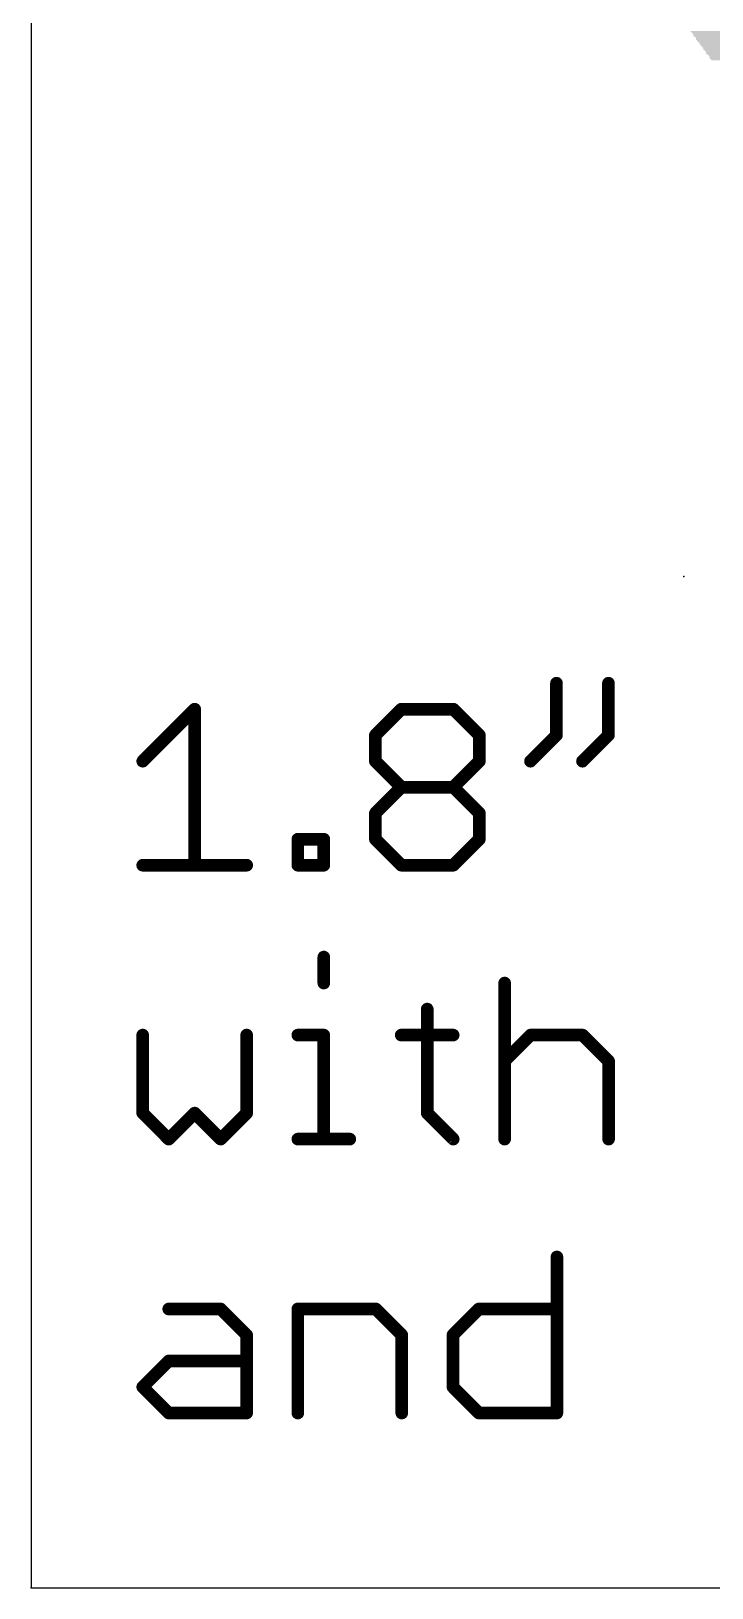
# Model space of a CAD drawing. Extents: x -6.2 to 68.6, y -7.7 to 53.3.
# Drawn here: x 0 to 4.11, y 0 to 9.38 of the extents above; entities that cross this region are included whole.
import ezdxf

# ---------------------------------------------------------------- set-up
doc = ezdxf.new("R2010")
doc.units = 0
for name, color, linetype in [('20', 53, 'CONTINUOUS'), ('21', 253, 'CONTINUOUS'), ('23', 53, 'CONTINUOUS')]:
    doc.layers.add(name, color=color, linetype=linetype)

# ---------------------------------------------------------------- blocks, each defined once
blk = doc.blocks.new('RECT')
blk.add_solid([(-0.5, -0.5), (0.5, -0.5), (-0.5, 0.5), (0.5, 0.5)])

msp = doc.modelspace()

# ---------------------------------------------------------------- linework, layer by layer
at = {"layer": '20'}
for p, q in [((0, 53.34), (0, 0)), ((0, 0), (66.04, 0))]:
    msp.add_line(p, q, dxfattribs=at)
at = {"layer": '21', "const_width": 0.0381}
for points in [[(3.1877, 5.4535, 1), (3.1496, 5.4535)], [(3.5012, 5.4535, 1), (3.4631, 5.4535)], [(1.0057, 5.2967, 1), (0.9676, 5.2967)], [(1.0001, 5.2832, 1), (0.9732, 5.3102)], [(2.2331, 5.3158, 1), (2.2331, 5.2777)], [(2.2466, 5.2832, 1), (2.2197, 5.3102)], [(2.5601, 5.3102, 1), (2.5332, 5.2832)], [(2.5467, 5.2777, 1), (2.5467, 5.3158)], [(2.0954, 5.1399, 1), (2.0573, 5.1399)], [(2.0629, 5.1534, 1), (2.0898, 5.1265)], [(2.7225, 5.1399, 1), (2.6844, 5.1399)], [(2.69, 5.1265, 1), (2.7169, 5.1534)], [(3.1821, 5.1265, 1), (3.1552, 5.1534)], [(3.4957, 5.1265, 1), (3.4687, 5.1534)], [(3.1496, 5.1399, 1), (3.1877, 5.1399)], [(3.4631, 5.1399, 1), (3.5012, 5.1399)], [(0.6596, 4.9966, 1), (0.6866, 4.9697)], [(2.0898, 4.9966, 1), (2.0629, 4.9697)], [(2.0573, 4.9832, 1), (2.0954, 4.9832)], [(2.6844, 4.9832, 1), (2.7225, 4.9832)], [(2.7169, 4.9697, 1), (2.69, 4.9966)], [(2.9984, 4.9966, 1), (3.0254, 4.9697)], [(3.312, 4.9966, 1), (3.3389, 4.9697)], [(2.2331, 4.8455, 1), (2.2331, 4.8074)], [(2.2197, 4.8129, 1), (2.2466, 4.8399)], [(2.2466, 4.8129, 1), (2.2197, 4.8399)], [(2.5601, 4.8399, 1), (2.5332, 4.8129)], [(2.5332, 4.8399, 1), (2.5601, 4.8129)], [(2.5467, 4.8074, 1), (2.5467, 4.8455)], [(2.0954, 4.6696, 1), (2.0573, 4.6696)], [(2.0629, 4.6831, 1), (2.0898, 4.6562)], [(2.7225, 4.6696, 1), (2.6844, 4.6696)], [(2.69, 4.6562, 1), (2.7169, 4.6831)], [(1.6277, 4.5129, 1), (1.5896, 4.5129)], [(1.6086, 4.5319, 1), (1.6086, 4.4938)], [(1.7844, 4.5129, 1), (1.7463, 4.5129)], [(1.7654, 4.4938, 1), (1.7654, 4.5319)], [(2.0898, 4.5263, 1), (2.0629, 4.4994)], [(2.0573, 4.5129, 1), (2.0954, 4.5129)], [(2.6844, 4.5129, 1), (2.7225, 4.5129)], [(2.7169, 4.4994, 1), (2.69, 4.5263)], [(0.6731, 4.3752, 1), (0.6731, 4.3371)], [(0.9676, 4.3561, 1), (1.0057, 4.3561)], [(1.3002, 4.3371, 1), (1.3002, 4.3752)], [(1.6086, 4.3752, 1), (1.6086, 4.3371)], [(1.5896, 4.3561, 1), (1.6277, 4.3561)], [(1.7463, 4.3561, 1), (1.7844, 4.3561)], [(1.7654, 4.3371, 1), (1.7654, 4.3752)], [(2.2331, 4.3752, 1), (2.2331, 4.3371)], [(2.2197, 4.3426, 1), (2.2466, 4.3696)], [(2.5332, 4.3696, 1), (2.5601, 4.3426)], [(2.5467, 4.3371, 1), (2.5467, 4.3752)], [(1.7844, 3.8025, 1), (1.7463, 3.8025)], [(1.7463, 3.6457, 1), (1.7844, 3.6457)], [(2.875, 3.6457, 1), (2.8369, 3.6457)], [(2.4081, 3.4889, 1), (2.37, 3.4889)], [(0.6922, 3.3322, 1), (0.6541, 3.3322)], [(1.3192, 3.3322, 1), (1.2811, 3.3322)], [(1.6086, 3.3512, 1), (1.6086, 3.3131)], [(1.7844, 3.3322, 1), (1.7463, 3.3322)], [(1.7654, 3.3131, 1), (1.7654, 3.3512)], [(2.2323, 3.3512, 1), (2.2323, 3.3131)], [(2.5458, 3.3131, 1), (2.5458, 3.3512)], [(3.0127, 3.3512, 1), (3.0127, 3.3131)], [(3.0262, 3.3187, 1), (2.9993, 3.3456)], [(3.3397, 3.3456, 1), (3.3128, 3.3187)], [(3.3263, 3.3131, 1), (3.3263, 3.3512)], [(2.8425, 3.1889, 1), (2.8694, 3.1619)], [(3.5021, 3.1754, 1), (3.464, 3.1754)], [(3.4696, 3.1619, 1), (3.4965, 3.1889)], [(0.6866, 2.8753, 1), (0.6596, 2.8484)], [(0.6541, 2.8619, 1), (0.6922, 2.8619)], [(1.0001, 2.8753, 1), (0.9732, 2.8484)], [(1.0001, 2.8484, 1), (0.9732, 2.8753)], [(1.2811, 2.8619, 1), (1.3192, 2.8619)], [(1.3136, 2.8484, 1), (1.2867, 2.8753)], [(2.4025, 2.8753, 1), (2.3756, 2.8484)], [(2.37, 2.8619, 1), (2.4081, 2.8619)], [(0.8164, 2.7186, 1), (0.8433, 2.6916)], [(0.8164, 2.6916, 1), (0.8433, 2.7186)], [(1.1299, 2.7186, 1), (1.1569, 2.6916)], [(1.1299, 2.6916, 1), (1.1569, 2.7186)], [(1.6086, 2.7242, 1), (1.6086, 2.6861)], [(1.7463, 2.7051, 1), (1.7844, 2.7051)], [(1.9222, 2.6861, 1), (1.9222, 2.7242)], [(2.5324, 2.6916, 1), (2.5593, 2.7186)], [(2.8369, 2.7051, 1), (2.875, 2.7051)], [(3.464, 2.7051, 1), (3.5021, 2.7051)], [(3.1903, 1.9947, 1), (3.1522, 1.9947)], [(0.8299, 1.7002, 1), (0.8299, 1.6621)], [(1.1569, 1.6946, 1), (1.1299, 1.6677)], [(1.1434, 1.6621, 1), (1.1434, 1.7002)], [(1.6277, 1.6812, 1), (1.5896, 1.6812)], [(1.6086, 1.7002, 1), (1.6086, 1.6621)], [(2.0924, 1.6946, 1), (2.0654, 1.6677)], [(2.0789, 1.6621, 1), (2.0789, 1.7002)], [(2.7009, 1.7002, 1), (2.7009, 1.6621)], [(2.7144, 1.6677, 1), (2.6874, 1.6946)], [(3.1712, 1.6621, 1), (3.1712, 1.7002)], [(1.3192, 1.5244, 1), (1.2811, 1.5244)], [(1.2867, 1.5109, 1), (1.3136, 1.5379)], [(2.2547, 1.5244, 1), (2.2166, 1.5244)], [(2.2222, 1.5109, 1), (2.2492, 1.5379)], [(2.5307, 1.5379, 1), (2.5576, 1.5109)], [(2.5632, 1.5244, 1), (2.5251, 1.5244)], [(0.8299, 1.3867, 1), (0.8299, 1.3486)], [(0.8433, 1.3542, 1), (0.8164, 1.3811)], [(1.3002, 1.3486, 1), (1.3002, 1.3867)], [(0.6866, 1.2243, 1), (0.6596, 1.1974)], [(0.6596, 1.2243, 1), (0.6866, 1.1974)], [(2.5576, 1.2243, 1), (2.5307, 1.1974)], [(2.5251, 1.2109, 1), (2.5632, 1.2109)], [(0.8299, 1.0732, 1), (0.8299, 1.0351)], [(0.8164, 1.0406, 1), (0.8433, 1.0676)], [(1.2811, 1.0541, 1), (1.3192, 1.0541)], [(1.3002, 1.0351, 1), (1.3002, 1.0732)], [(1.5896, 1.0541, 1), (1.6277, 1.0541)], [(2.2166, 1.0541, 1), (2.2547, 1.0541)], [(2.7009, 1.0732, 1), (2.7009, 1.0351)], [(2.6874, 1.0406, 1), (2.7144, 1.0676)], [(3.1522, 1.0541, 1), (3.1903, 1.0541)], [(3.1712, 1.0351, 1), (3.1712, 1.0732)]]:
    msp.add_lwpolyline(points, format="xyb", dxfattribs=at)
at = {"layer": '21', "const_width": 0.0762}
for points in [[(3.1687, 5.4535), (3.1687, 5.1399)], [(3.4822, 5.4535), (3.4822, 5.1399)], [(0.6731, 4.9832), (0.9866, 5.2967)], [(0.9866, 5.2967), (0.9866, 4.3561)], [(2.0764, 5.1399), (2.2331, 5.2967)], [(2.2331, 5.2967), (2.5467, 5.2967)], [(2.5467, 5.2967), (2.7034, 5.1399)], [(2.0764, 4.9832), (2.0764, 5.1399)], [(2.7034, 5.1399), (2.7034, 4.9832)], [(3.1687, 5.1399), (3.0119, 4.9832)], [(3.4822, 5.1399), (3.3254, 4.9832)], [(2.2331, 4.8264), (2.0764, 4.9832)], [(2.7034, 4.9832), (2.5467, 4.8264)], [(2.0764, 4.6696), (2.2331, 4.8264)], [(2.2331, 4.8264), (2.5467, 4.8264)], [(2.5467, 4.8264), (2.7034, 4.6696)], [(2.0764, 4.5129), (2.0764, 4.6696)], [(2.7034, 4.6696), (2.7034, 4.5129)], [(1.6086, 4.3561), (1.6086, 4.5129)], [(1.6086, 4.5129), (1.7654, 4.5129)], [(1.7654, 4.5129), (1.7654, 4.3561)], [(2.2331, 4.3561), (2.0764, 4.5129)], [(2.7034, 4.5129), (2.5467, 4.3561)], [(0.6731, 4.3561), (1.3002, 4.3561)], [(1.7654, 4.3561), (1.6086, 4.3561)], [(2.5467, 4.3561), (2.2331, 4.3561)], [(1.7654, 3.8025), (1.7654, 3.6457)], [(2.856, 3.6457), (2.856, 2.7051)], [(2.3891, 3.4889), (2.3891, 2.8619)], [(0.6731, 3.3322), (0.6731, 2.8619)], [(1.3002, 2.8619), (1.3002, 3.3322)], [(1.6086, 3.3322), (1.7654, 3.3322)], [(1.7654, 3.3322), (1.7654, 2.7051)], [(2.2323, 3.3322), (2.5458, 3.3322)], [(2.856, 3.1754), (3.0127, 3.3322)], [(3.0127, 3.3322), (3.3263, 3.3322)], [(3.3263, 3.3322), (3.483, 3.1754)], [(3.483, 3.1754), (3.483, 2.7051)], [(0.6731, 2.8619), (0.8299, 2.7051)], [(0.8299, 2.7051), (0.9866, 2.8619)], [(0.9866, 2.8619), (1.1434, 2.7051)], [(1.1434, 2.7051), (1.3002, 2.8619)], [(2.3891, 2.8619), (2.5458, 2.7051)], [(1.6086, 2.7051), (1.9222, 2.7051)], [(3.1712, 1.9947), (3.1712, 1.0541)], [(0.8299, 1.6812), (1.1434, 1.6812)], [(1.1434, 1.6812), (1.3002, 1.5244)], [(1.6086, 1.0541), (1.6086, 1.6812)], [(1.6086, 1.6812), (2.0789, 1.6812)], [(2.0789, 1.6812), (2.2357, 1.5244)], [(2.5441, 1.5244), (2.7009, 1.6812)], [(2.7009, 1.6812), (3.1712, 1.6812)], [(1.3002, 1.5244), (1.3002, 1.0541)], [(2.2357, 1.5244), (2.2357, 1.0541)], [(2.5441, 1.2109), (2.5441, 1.5244)], [(0.6731, 1.2109), (0.8299, 1.3676)], [(0.8299, 1.3676), (1.3002, 1.3676)], [(0.8299, 1.0541), (0.6731, 1.2109)], [(2.7009, 1.0541), (2.5441, 1.2109)], [(1.3002, 1.0541), (0.8299, 1.0541)], [(3.1712, 1.0541), (2.7009, 1.0541)]]:
    msp.add_lwpolyline(points, dxfattribs=at)
at = {"layer": '23'}
for p in [(3.937, 6.096), (0, 0)]:
    msp.add_point(p, dxfattribs=at)

# ---------------------------------------------------------------- block references
at = {"layer": '21'}
for p, xscale, yscale in [((4.8552, 9.3802), 1.7526, 0.0076), ((4.8628, 9.3726), 1.7526, 0.0076), ((4.8705, 9.365), 1.7526, 0.0076), ((4.8743, 9.3574), 1.7602, 0.0076), ((4.8781, 9.3498), 1.7526, 0.0077), ((4.8857, 9.3421), 1.7526, 0.0076), ((4.8895, 9.3345), 1.7602, 0.0076), ((4.8971, 9.3269), 1.7602, 0.0076), ((4.9009, 9.3193), 1.7526, 0.0076), ((4.9086, 9.3117), 1.7526, 0.0077), ((4.9124, 9.304), 1.7602, 0.0076), ((4.9162, 9.2964), 1.7526, 0.0076), ((4.9238, 9.2888), 1.7526, 0.0076), ((4.9314, 9.2812), 1.7526, 0.0076), ((4.9314, 9.2736), 1.7526, 0.0077), ((4.939, 9.2659), 1.7526, 0.0076), ((4.9467, 9.2583), 1.7526, 0.0076), ((4.9467, 9.2507), 1.7526, 0.0076), ((4.9543, 9.2431), 1.7526, 0.0076), ((5.1867, 9.2355), 2.2022, 0.0077), ((5.1867, 9.2278), 2.187, 0.0076), ((5.1867, 9.2202), 2.187, 0.0076), ((5.1867, 9.2126), 2.1717, 0.0076)]:
    msp.add_blockref('RECT', p, dxfattribs=dict(at, xscale=xscale, yscale=yscale))

doc.saveas('drawing.dxf')
